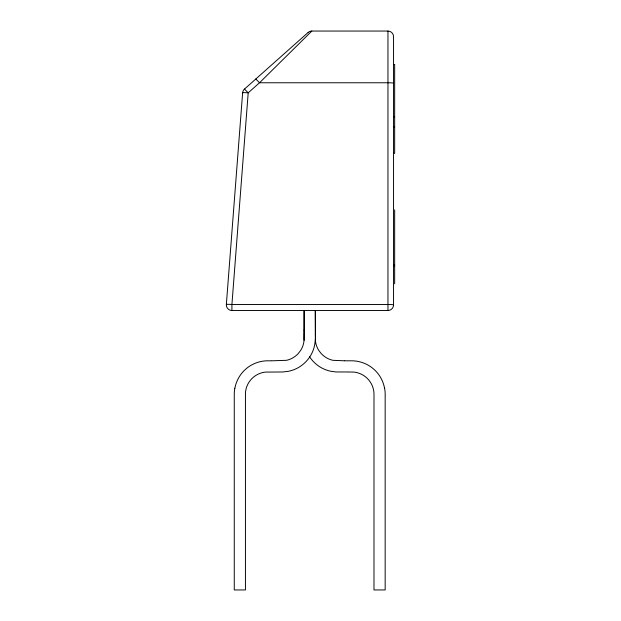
<?xml version="1.0" encoding="UTF-8"?>
<svg xmlns="http://www.w3.org/2000/svg" width="621" height="621" viewBox="0 0 621 621"><rect width="100%" height="100%" fill="white"/><g stroke="black" fill="none" stroke-linecap="round" stroke-linejoin="round"><path stroke-width="0.93" d="M385.167 395.352L385.167 589.95L373.989 589.95L373.989 394.172A22.767 22.767 0 0 0 373.625 390.267A22.434 22.434 0 0 0 357.401 372.74A21.246 21.246 0 0 0 353.869 372.088L348.35 371.987M308.132 32.463A5.589 5.589 0 0 1 311.843 31.05L387.962 31.05A5.589 5.589 0 0 1 393.551 36.639L393.551 304.911A5.589 5.589 0 0 1 387.962 310.5L231.92 310.5A5.589 5.589 0 0 1 226.347 304.484L242.625 92.824A5.589 5.589 0 0 1 244.488 89.075L308.117 32.471M311.843 31.05L259.524 82.764L248.198 92.832A5.589 0.419 4.4 0 0 242.625 92.824M255.813 78.999L259.524 82.764L387.962 82.764A5.589 0.419 0 0 1 393.551 83.175M244.488 89.075L248.198 92.832L231.92 304.492L231.92 310.5M271.851 360.809L286.405 360.32A21.572 21.572 0 0 0 290.97 358.829L292.041 358.301A22.83 22.83 0 0 0 298.173 353.628L300.541 350.586A22.62 22.62 0 0 0 303.164 344.934L303.49 343.747A20.881 20.881 0 0 0 303.91 341.503L304.119 330.131M344.903 360.801L352.557 360.809A33.293 33.293 0 0 1 354.909 360.964A35.42 35.42 0 0 1 359.396 361.717A33.441 33.441 0 0 1 384.554 388.241M393.551 64.468L394.669 64.468L394.669 153.348L393.551 153.348M393.551 116.717L394.669 116.717M393.551 126.956L394.669 126.956M393.551 265.004L394.669 265.004M393.551 265.881L394.669 265.881M271.361 360.809L266.875 360.809A33.293 33.293 0 0 0 264.53 360.964A35.42 35.42 0 0 0 260.044 361.717A33.441 33.441 0 0 0 234.885 388.241M344.655 360.801L333.035 360.32A21.572 21.572 0 0 1 328.462 358.829L327.391 358.301A22.83 22.83 0 0 1 321.259 353.628L318.891 350.586A22.62 22.62 0 0 1 316.268 344.934L315.942 343.747A20.881 20.881 0 0 1 315.522 341.503L315.305 310.5L315.313 330.131M347.853 371.979L336.039 371.956L330.814 371.265A35.156 35.156 0 0 1 325.598 369.72L323.914 369.021A32.571 32.571 0 0 1 318.907 366.25A33.767 33.767 0 0 1 309.514 356.671M315.321 334.525L315.328 335.006M385.167 394.809L385.167 393.97A33.588 33.588 0 0 0 384.609 388.226M315.297 330.17L315.336 336.45A59.406 59.406 0 0 1 315.227 340.331L314.87 343.661A32.284 32.284 0 0 1 311.781 353.434L310.896 355.08A33.767 33.767 0 0 1 300.525 366.25A32.571 32.571 0 0 1 295.526 369.021L293.834 369.72A35.156 35.156 0 0 1 288.618 371.265L282.811 371.979L265.563 372.088A21.246 21.246 0 0 0 262.031 372.732A22.434 22.434 0 0 0 245.769 390.26A22.767 22.767 0 0 0 245.442 394.172L245.442 589.95L234.264 589.95L234.272 393.97A33.588 33.588 0 0 1 234.823 388.226M394.669 209.859L394.669 283.828M387.962 31.05L387.962 310.5M304.135 330.17L304.127 310.5L304.096 336.45A59.406 59.406 0 0 0 304.212 340.331M226.347 304.484A5.589 0.419 4.4 0 1 231.92 304.492L387.962 304.492A5.589 0.419 0 0 1 393.551 304.911"/></g></svg>
